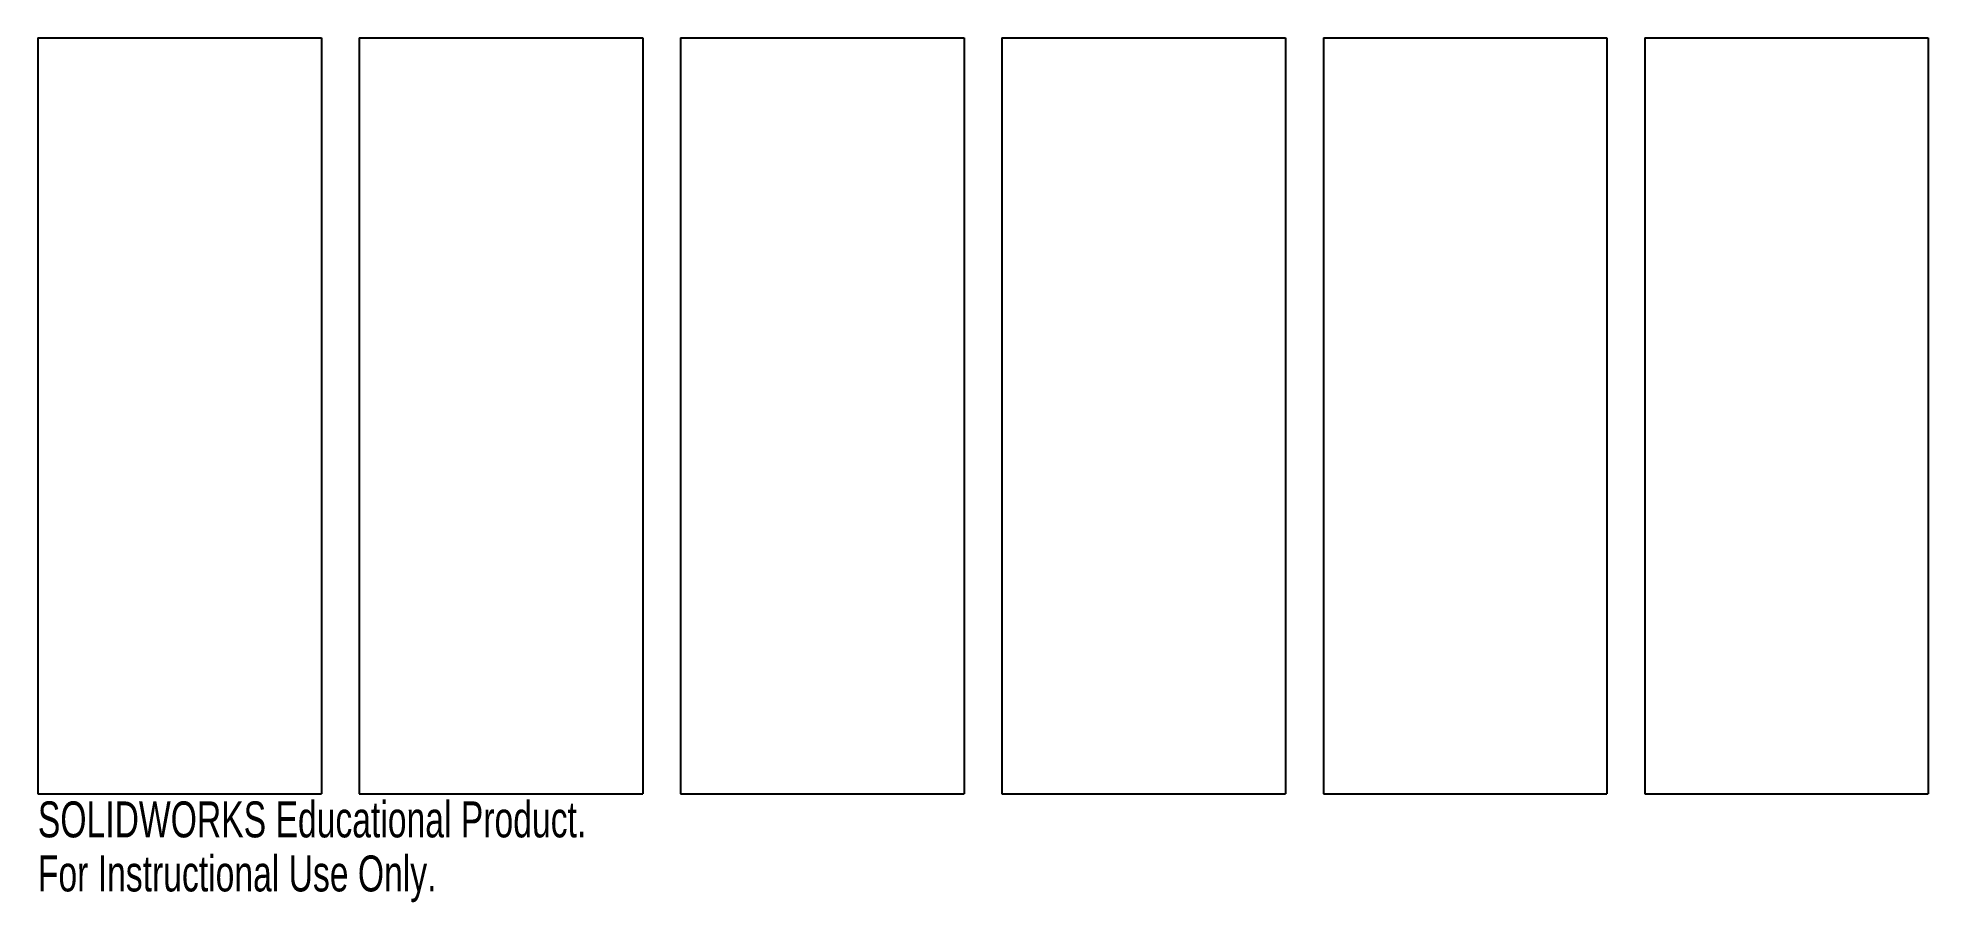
# Model space of a CAD drawing. Header units: inches. Extents: x -1.7 to 8.3, y -3.4 to 1.1.
import ezdxf

# ---------------------------------------------------------------- set-up
doc = ezdxf.new("R2010")
doc.units = ezdxf.units.IN
doc.header["$MEASUREMENT"] = 0
doc.styles.add('SLDTEXTSTYLE0', font='TXT', dxfattribs={"width": 0.7})

msp = doc.modelspace()

# ---------------------------------------------------------------- linework, layer by layer
at = {"color": 7, "linetype": 'Continuous'}
for p, q in [((-1.748, 1.149), (-0.248, 1.149)), ((-1.748, 1.149), (-1.748, -2.851)), ((-0.248, 1.149), (-0.248, -2.851)), ((-0.048, 1.149), (1.452, 1.149)), ((-0.048, 1.149), (-0.048, -2.851)), ((1.452, 1.149), (1.452, -2.851)), ((1.652, 1.149), (3.152, 1.149)), ((1.652, 1.149), (1.652, -2.851)), ((3.152, 1.149), (3.152, -2.851)), ((3.352, 1.149), (4.852, 1.149)), ((3.352, 1.149), (3.352, -2.851)), ((4.852, 1.149), (4.852, -2.851)), ((5.052, 1.149), (6.552, 1.149)), ((5.052, 1.149), (5.052, -2.851)), ((6.552, 1.149), (6.552, -2.851)), ((6.752, 1.149), (8.252, 1.149)), ((6.752, 1.149), (6.752, -2.851)), ((8.252, 1.149), (8.252, -2.851)), ((-1.748, -2.851), (-0.248, -2.851)), ((-0.048, -2.851), (1.452, -2.851)), ((1.652, -2.851), (3.152, -2.851)), ((3.352, -2.851), (4.852, -2.851)), ((5.052, -2.851), (6.552, -2.851)), ((6.752, -2.851), (8.252, -2.851))]:
    msp.add_line(p, q, dxfattribs=at)

# ---------------------------------------------------------------- texts
at = {"color": 7, "linetype": 'Continuous', "char_height": 0.1903, "attachment_point": 1, "style": 'SLDTEXTSTYLE0'}
for s, insert in [('SOLIDWORKS Educational Product.', (-1.748, -2.891)), ('For Instructional Use Only.', (-1.748, -3.177))]:
    msp.add_mtext(s, dxfattribs=dict(at, insert=insert))

doc.saveas('drawing.dxf')
